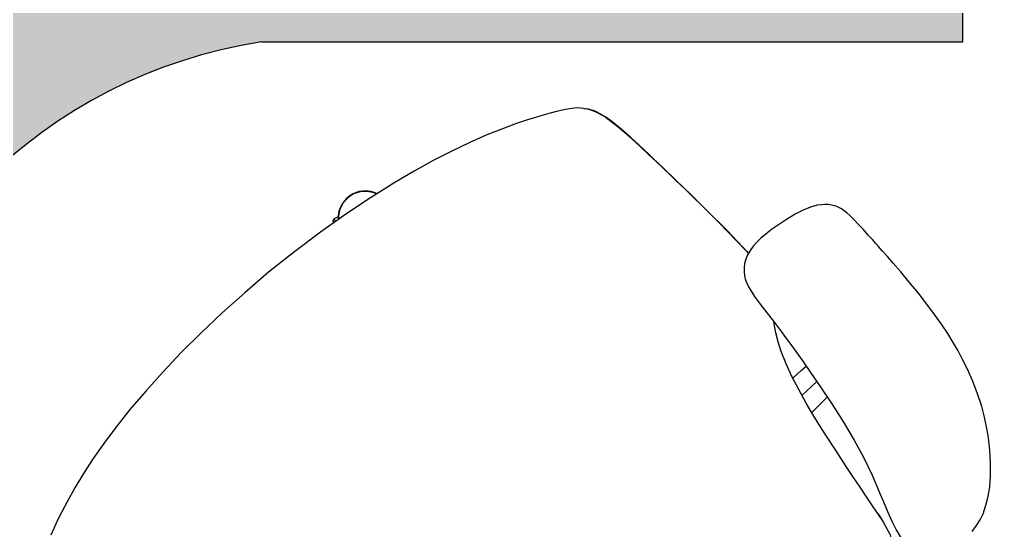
# Model space of a CAD drawing. Extents: x -15 to 8521, y -5327 to 1905.
# Drawn here: x 255.3 to 324.5, y 1350.5 to 1387 of the extents above; entities that cross this region are included whole.
import ezdxf

# ---------------------------------------------------------------- set-up
doc = ezdxf.new("R2010")
doc.units = 0
doc.layers.add('AR-HTC-MOB', color=253, linetype='Continuous', plot=False)
doc.layers.add('AR-MOB', color=2, linetype='Continuous')

# ---------------------------------------------------------------- blocks, each defined once
blk = doc.blocks.new('CAD-GIR-TELA')
at = {"color": 1, "linetype": 'Continuous'}
for p, q in [((-0.25037, 0.00687), (-0.23588, 0.00789)), ((-0.25126, -0.24112), (-0.24975, -0.24396)), ((-0.0615, -0.30046), (-0.05836, -0.30121))]:
    blk.add_line(p, q, dxfattribs=at)
at = {"color": 1, "linetype": 'Continuous', "flags": 128}
for points in [[(-0.31417, -0.09487), (-0.30695, -0.09591), (-0.30038, -0.0966), (-0.2943, -0.09703), (-0.28867, -0.09719), (-0.28445, -0.09711), (-0.28053, -0.09679), (-0.27701, -0.09624), (-0.27398, -0.09552), (-0.27125, -0.09465), (-0.2691, -0.09377), (-0.26657, -0.09245), (-0.26407, -0.09067), (-0.2618, -0.08849), (-0.25992, -0.08614), (-0.25868, -0.08423), (-0.25794, -0.08284), (-0.25753, -0.08194), (-0.25697, -0.08051), (-0.25625, -0.07824), (-0.2557, -0.07595), (-0.25531, -0.07383), (-0.25465, -0.06799), (-0.25426, -0.06116), (-0.25399, -0.05304), (-0.25373, -0.04471), (-0.25344, -0.03753), (-0.25314, -0.03145), (-0.25286, -0.02639), (-0.2524, -0.01905), (-0.2518, -0.0105), (-0.25103, -0.00071), (-0.25007, 0.01032), (-0.24847, 0.02616), (-0.24662, 0.04151), (-0.2444, 0.05623), (-0.24167, 0.07024), (-0.23836, 0.08348), (-0.23475, 0.09601), (-0.23256, 0.10332), (-0.23039, 0.11056), (-0.22837, 0.11775), (-0.22685, 0.12454), (-0.22601, 0.13056)], [(-0.26796, 0.15984), (-0.27306, 0.15865), (-0.27748, 0.15715), (-0.28192, 0.15507), (-0.28737, 0.1517), (-0.2918, 0.14844), (-0.29561, 0.14528), (-0.29778, 0.14326), (-0.30033, 0.14067), (-0.30325, 0.13747), (-0.30634, 0.13389), (-0.30896, 0.13067), (-0.31193, 0.12673), (-0.31437, 0.12325), (-0.31709, 0.11917), (-0.32008, 0.11437), (-0.32326, 0.10882), (-0.32654, 0.10248), (-0.32975, 0.09545), (-0.33352, 0.08585), (-0.33649, 0.07684), (-0.3388, 0.0685), (-0.34057, 0.06092), (-0.34192, 0.05414), (-0.34307, 0.04727), (-0.34406, 0.03996), (-0.34489, 0.03201), (-0.34554, 0.02343), (-0.34599, 0.01419), (-0.34622, 0.00448), (-0.34625, -0.00578), (-0.34614, -0.01527), (-0.34595, -0.02359), (-0.34577, -0.02972), (-0.3456, -0.03499), (-0.34544, -0.03943), (-0.34533, -0.04232), (-0.34519, -0.04592), (-0.34501, -0.05027), (-0.34478, -0.05548), (-0.34449, -0.06051), (-0.34414, -0.06524), (-0.34371, -0.06944), (-0.34332, -0.07228), (-0.34286, -0.07451), (-0.3424, -0.07612), (-0.34199, -0.07727), (-0.3413, -0.07885), (-0.34021, -0.08083), (-0.33836, -0.08343), (-0.33674, -0.08521), (-0.33605, -0.08587), (-0.33488, -0.08686), (-0.33299, -0.08822), (-0.33041, -0.08977), (-0.32599, -0.09178), (-0.32054, -0.09351), (-0.31417, -0.09487)], [(-0.22416, 0.10748), (-0.2233, 0.11483), (-0.22139, 0.12454), (-0.21826, 0.13079), (-0.21358, 0.13587), (-0.20871, 0.13983)], [(-0.22359, 0.11356), (-0.22412, 0.108), (-0.22468, 0.10142), (-0.22551, 0.09376), (-0.22638, 0.08478), (-0.22723, 0.07563), (-0.22806, 0.06714), (-0.22949, 0.0539), (-0.23106, 0.03969), (-0.23313, 0.02467), (-0.2348, 0.01403), (-0.23676, 0.00325), (-0.23897, -0.00706), (-0.24147, -0.01674), (-0.24433, -0.02561), (-0.24699, -0.03235), (-0.24989, -0.03847), (-0.25298, -0.04397), (-0.25374, -0.04516)], [(-0.23348, 0.02175), (-0.23353, 0.02175), (-0.24907, 0.02024)], [(-0.23868, -0.00582), (-0.24733, -0.0062), (-0.25148, -0.00637)], [(-0.27073, -0.09443), (-0.27072, -0.09522), (-0.27017, -0.10583), (-0.26933, -0.11639), (-0.26728, -0.13749), (-0.26508, -0.15854), (-0.2626, -0.17956), (-0.26132, -0.19019), (-0.25997, -0.20092), (-0.25843, -0.21189), (-0.25704, -0.22038), (-0.2553, -0.22904), (-0.2542, -0.23326), (-0.25378, -0.23454)], [(-0.24579, -0.24888), (-0.24794, -0.24665), (-0.25135, -0.24098), (-0.25374, -0.23476), (-0.25679, -0.22158), (-0.25897, -0.20799), (-0.26078, -0.19422), (-0.26247, -0.18036), (-0.2657, -0.15261), (-0.26851, -0.12475), (-0.27062, -0.09682), (-0.27068, -0.09441)], [(-0.27067, -0.09591), (-0.26962, -0.11225), (-0.26817, -0.1283), (-0.26662, -0.14349), (-0.26608, -0.14852), (-0.26552, -0.15354), (-0.26495, -0.15848), (-0.26441, -0.16311), (-0.26388, -0.16754), (-0.26327, -0.17273), (-0.26255, -0.17883), (-0.26163, -0.18653), (-0.26068, -0.19418), (-0.25976, -0.20125), (-0.2589, -0.20751), (-0.25812, -0.21289), (-0.25741, -0.21739), (-0.25683, -0.22088), (-0.25634, -0.22366), (-0.25591, -0.22592), (-0.25539, -0.22838), (-0.25472, -0.23112), (-0.25316, -0.23608), (-0.25072, -0.24161), (-0.2485, -0.24537), (-0.24578, -0.2489), (-0.24243, -0.25203), (-0.23928, -0.25425), (-0.23532, -0.25654), (-0.23035, -0.25906), (-0.22438, -0.26183), (-0.21746, -0.26482), (-0.20971, -0.26797), (-0.20133, -0.27117), (-0.19254, -0.27429), (-0.18044, -0.27815), (-0.16762, -0.28174), (-0.15388, -0.28514), (-0.13936, -0.28827), (-0.12415, -0.2911), (-0.10819, -0.29364), (-0.08809, -0.29626), (-0.06701, -0.29837), (-0.04498, -0.29996), (-0.02204, -0.30099), (0.00179, -0.30144)], [(0.00179, -0.30144), (0.0242, -0.30101), (0.04576, -0.30007), (0.06647, -0.29865), (0.0863, -0.29677), (0.10524, -0.29446), (0.12326, -0.29174), (0.14032, -0.28866), (0.15646, -0.28522), (0.17009, -0.28187), (0.18276, -0.27834), (0.19468, -0.27459), (0.2061, -0.27054), (0.21671, -0.2664), (0.22418, -0.26329), (0.23071, -0.26038), (0.23622, -0.25773), (0.24068, -0.25535)], [(-0.09295, -0.29563), (-0.09219, -0.29737), (-0.08908, -0.30125), (-0.08507, -0.30421), (-0.08045, -0.30605), (-0.07551, -0.30659), (-0.07059, -0.30585), (-0.06602, -0.30388), (-0.06214, -0.30077), (-0.0606, -0.29869)], [(-0.05836, -0.30121), (-0.05835, -0.30117), (-0.05826, -0.30082), (-0.0581, -0.30013), (-0.05787, -0.29919)], [(-0.05658, -0.29918), (-0.05659, -0.29922), (-0.05677, -0.29999), (-0.05688, -0.30043), (-0.0569, -0.30053)]]:
    blk.add_lwpolyline(points, dxfattribs=at)
at = {"color": 1, "linetype": 'Continuous'}
for centre, radius, start, end in [((-0.07585, -0.28754), 0.0193, 204.82551, 256.48319), ((-0.07585, -0.28754), 0.0193, 256.48319, 323.92991), ((-0.05806, -0.29996), 0.00129, 256.48319, 334.01799), ((-0.17149, -0.24468), 0.12747, 334.01799, 334.7604)]:
    blk.add_arc(centre, radius, start, end, dxfattribs=at)
blk = doc.blocks.new('EST-4')
at = {"layer": 'AR-HTC-MOB'}
h = blk.add_hatch(color=256, dxfattribs=at)
h.dxf.hatch_style = 1
h.paths.add_polyline_path([(1.50002, 1.50029), (1.40001, 1.50012), (1.40001, 1.40001), (1.50019, 1.4)])
h.paths.add_polyline_path([(2.40011, 0.79996), (2.90011, 0.79991), (2.9002, 1.39991), (1.50019, 1.4), (1.50019, 1.4), (1.50001, 0.00001), (2.10001, 0.00001), (2.10007, 0.5, -0.326785)])
h.paths.add_polyline_path([(1.53998, 1.33479, -1), (1.58998, 1.33479, -1)], flags=16)
h.paths.add_polyline_path([(1.58166, 0.07401, -1), (1.53166, 0.07401, -1)], flags=16)
h.paths.add_polyline_path([(2.80159, 1.33656, -1), (2.85159, 1.33656, -1)], flags=16)
h.paths.add_polyline_path([(0.80007, 0.5), (0.80001, 0), (1.40001, 0.00001), (1.40001, 1.40001), (0.0002, 1.4001), (0.00011, 0.8001), (0.50011, 0.80004, -0.326785)])
h.paths.add_polyline_path([(1.31038, 1.33482, -1), (1.36038, 1.33482, -1)], flags=16)
h.paths.add_polyline_path([(0.0492, 1.33191, -1), (0.0992, 1.33191, -1)], flags=16)
h.paths.add_polyline_path([(1.37109, 0.07365, -1), (1.32109, 0.07365, -1)], flags=16)
h.paths.add_polyline_path([(1.5001, 0.7), (1.40001, 0.70001), (1.40001, 0.00001), (1.50001, 0)])
h.paths.add_polyline_path([(1.50019, 1.4), (1.40001, 1.40001), (1.40001, 0.70001), (1.5001, 0.7)])
h.paths.add_polyline_path([(0.7002, 1.40005), (0.7002, 1.50005), (0.0002, 1.5001), (0.0002, 1.4001)])
h.paths.add_polyline_path([(0.7002, 1.50005), (0.7002, 1.40005), (1.40001, 1.40001), (1.40001, 1.50001)])
h.paths.add_polyline_path([(2.20011, 1.39995), (2.20011, 1.49995), (1.50002, 1.5), (1.50019, 1.4)])
h.paths.add_polyline_path([(2.90019, 1.39991), (2.9002, 1.49991), (2.20011, 1.49995), (2.20011, 1.39995)])
at = {"color": 0}
for p, q in [((2.90011, 0.79991), (2.9002, 1.39991)), ((2.40011, 0.79996), (2.90011, 0.79991))]:
    blk.add_line(p, q, dxfattribs=at)
blk.add_arc((2.45507, 0.44496), 0.35924, 98.79933, 171.18575, dxfattribs=at)
at = {"layer": 'AR-MOB', "color": 1, "extrusion": (0, 0, -1), "xscale": -1, "zscale": -1, "rotation": 140.5397469830932}
blk.add_blockref('CAD-GIR-TELA', (-2.59826, 0.4042), dxfattribs=at)

msp = doc.modelspace()

# ---------------------------------------------------------------- block references
at = {"layer": 'AR-MOB', "xscale": 100, "yscale": 100, "zscale": 100}
msp.add_blockref('EST-4', (32.519, 1305.381), dxfattribs=at)

doc.saveas('drawing.dxf')
